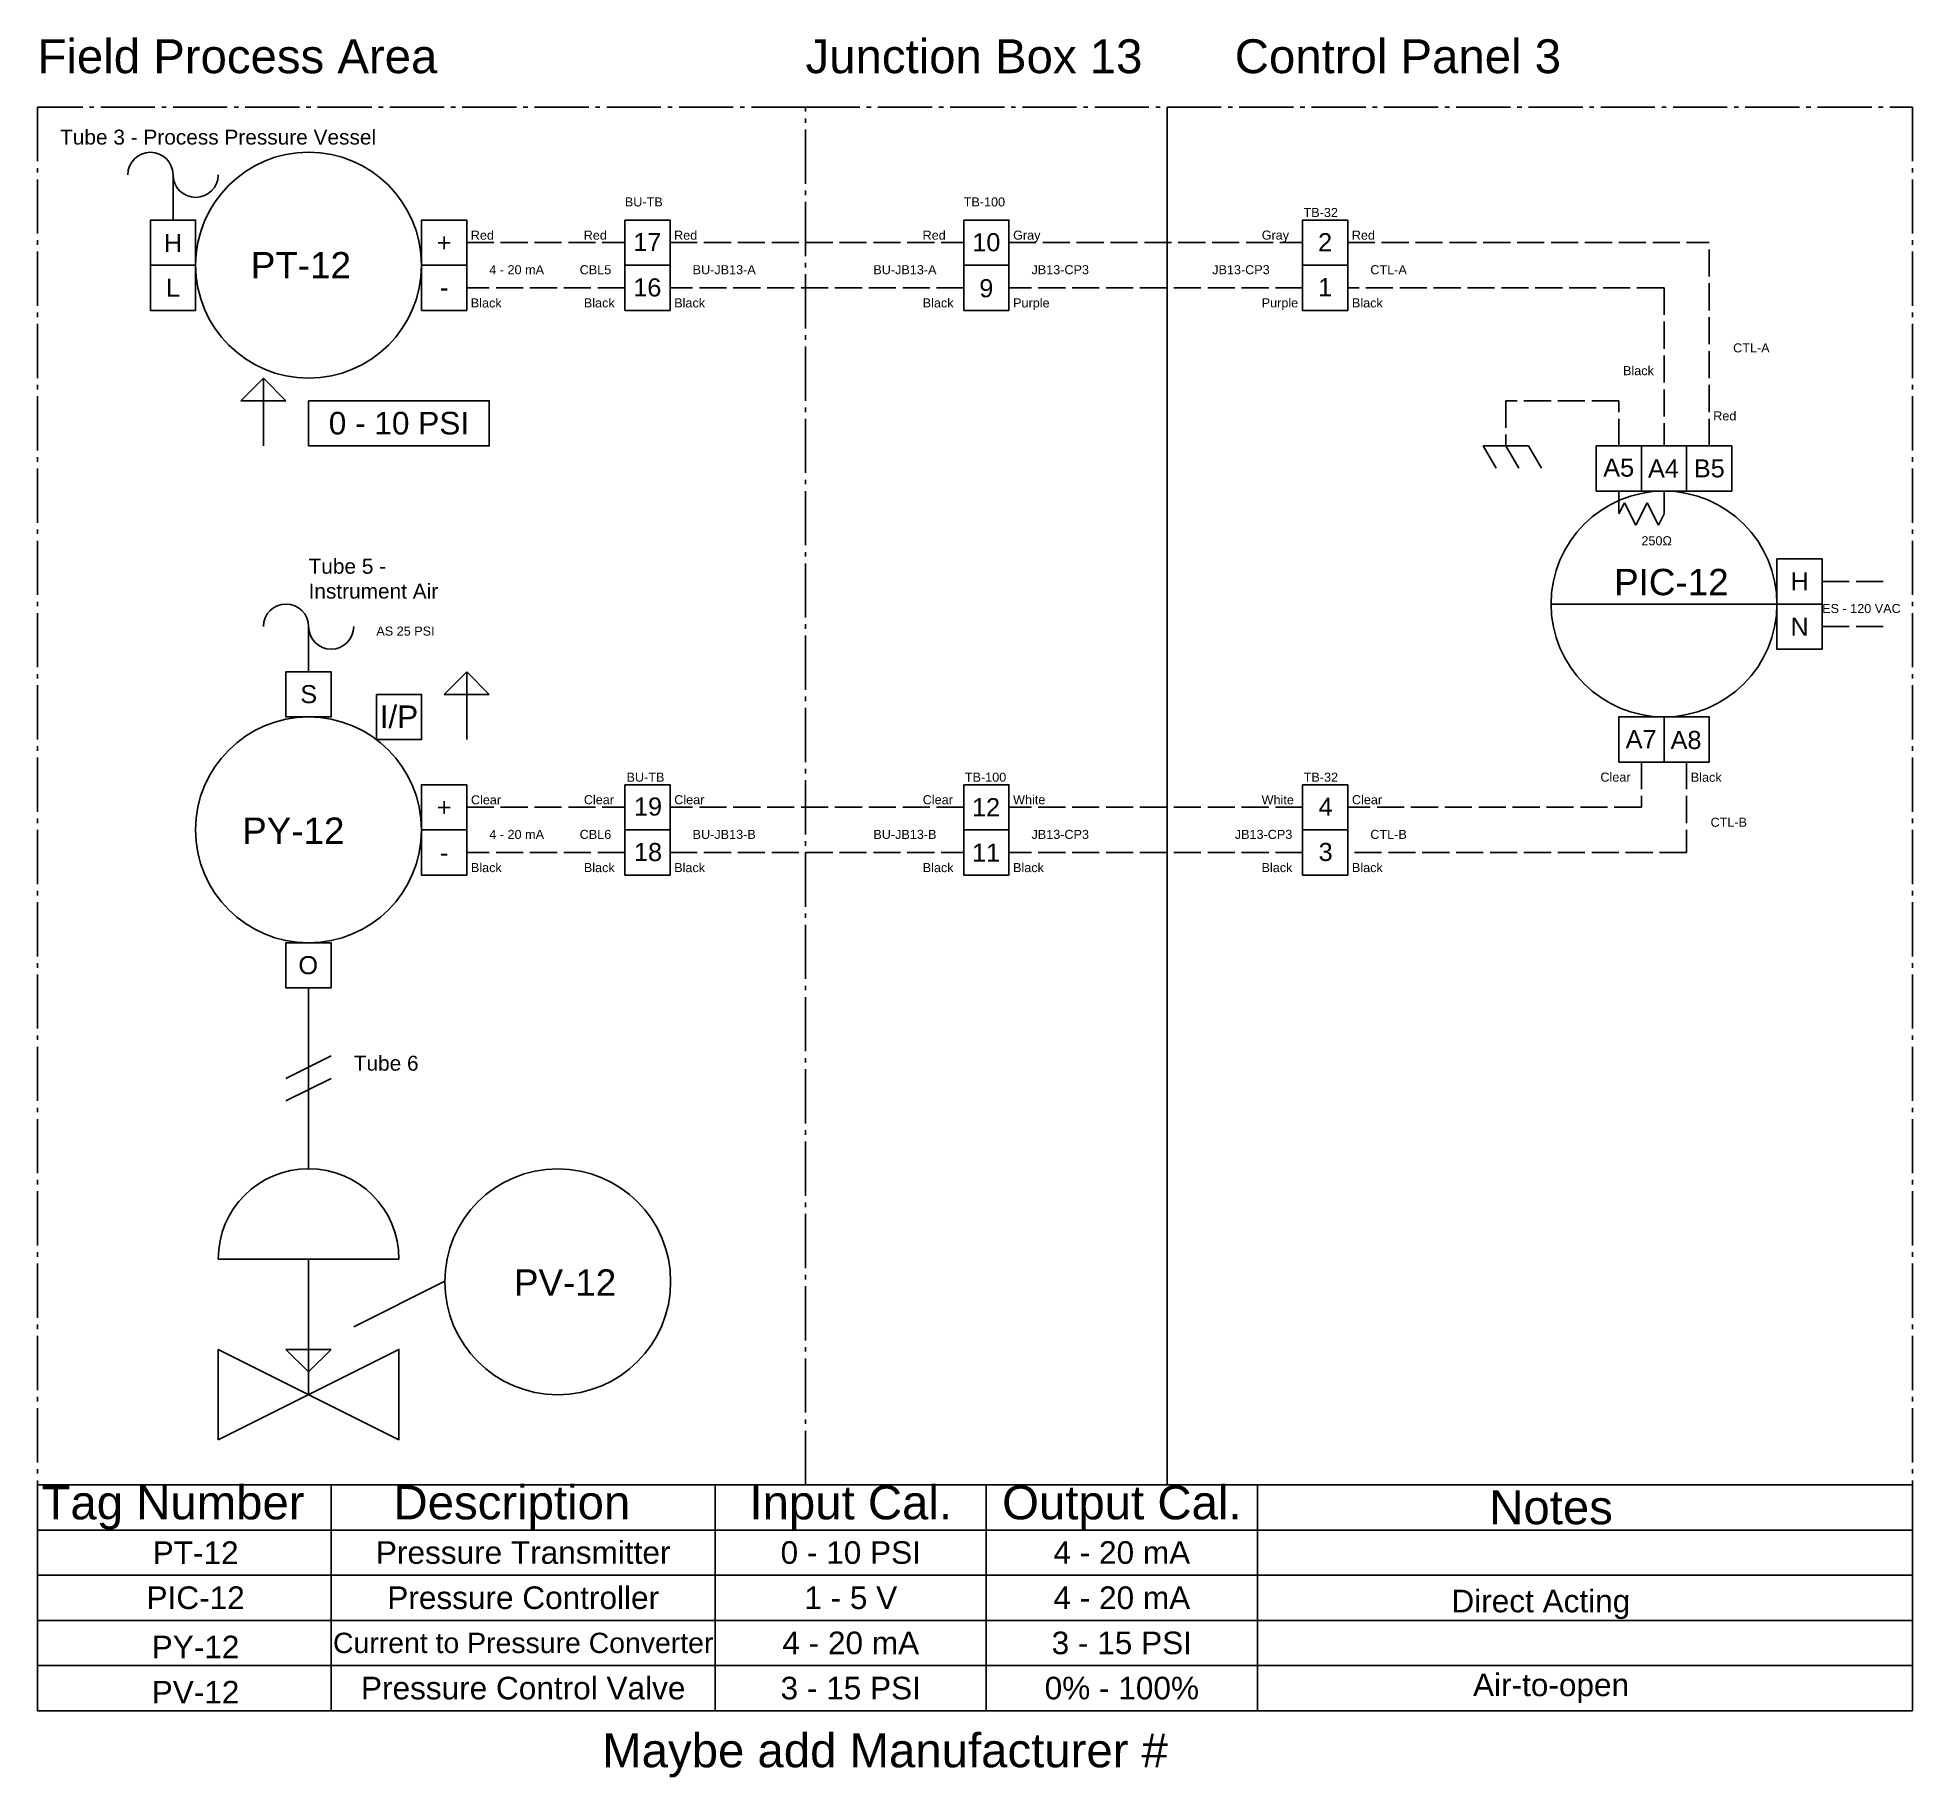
# Model space of a CAD drawing. Header units: inches. Extents: x 5 to 46.5, y 6 to 44.5.
import ezdxf

# ---------------------------------------------------------------- set-up
doc = ezdxf.new("R2010")
doc.units = ezdxf.units.IN
doc.header["$MEASUREMENT"] = 0
doc.linetypes.add('ACAD_ISO02W100', pattern=[15, 12, -3])
doc.linetypes.add('ACAD_ISO04W100', pattern=[30, 24, -3, 0, -3])
doc.styles.get("Standard").update_dxf_attribs({"font": 'arial.ttf'})

msp = doc.modelspace()

# ---------------------------------------------------------------- linework, layer by layer
for p, q in [((8, 40.5), (8, 41.5)), ((10, 37), (9.5, 36.5)), ((10, 35.5), (10, 37)), ((10.5, 36.5), (10, 37)), ((9.5, 36.5), (10.5, 36.5)), ((38, 35.5), (37, 35.5)), ((37, 35.5), (37.284, 35.008)), ((37.5, 35.5), (38, 35.5)), ((37.5, 35.5), (37.784, 35.009)), ((38, 35.5), (38.285, 35.006)), ((40, 34), (40, 34.5)), ((41, 34), (41, 34.5)), ((38.5, 32), (43.5, 32)), ((11, 30.5), (11, 31.5)), ((14.5, 30.5), (14, 30)), ((14.5, 29), (14.5, 30.5)), ((15, 30), (14.5, 30.5)), ((14, 30), (15, 30)), ((11, 23.5), (11, 19.5)), ((11.5, 22), (10.5, 21.5)), ((11.5, 21.5), (10.5, 21)), ((9, 17.5), (13, 17.5)), ((11, 14.5), (11, 17.5)), ((14, 17), (12, 16)), ((11, 15), (10.5, 15.5)), ((10.5, 15.5), (11.5, 15.5)), ((11.5, 15.5), (11, 15)), ((11, 15), (11, 15))]:
    msp.add_line(p, q)
at = {"linetype": 'ACAD_ISO02W100', "ltscale": 0.05}
for p, q in [((14.5, 40), (18, 40)), ((19, 40), (25.5, 40)), ((26.5, 40), (33, 40)), ((34, 40), (42, 40)), ((42, 35.5), (42, 40)), ((18, 39), (14.5, 39)), ((25.5, 39), (19, 39)), ((33, 39), (26.5, 39)), ((41, 39), (34, 39)), ((41, 39), (41, 35.5)), ((40, 36.5), (37.5, 36.5)), ((37.5, 36.5), (37.5, 35.5)), ((40, 35.5), (40, 36.5)), ((40, 33.993), (40.125, 34.243)), ((40.125, 34.243), (40.375, 33.743)), ((40.375, 33.743), (40.625, 34.243)), ((40.625, 34.243), (40.875, 33.743)), ((40.875, 33.743), (41, 33.993)), ((44.5, 32.5), (46, 32.5)), ((44.5, 31.5), (46, 31.5)), ((40.5, 28.5), (40.5, 27.5)), ((41.5, 28.5), (41.5, 26.5)), ((14.5, 27.5), (18, 27.5)), ((25.5, 27.5), (19, 27.5)), ((33, 27.5), (26.5, 27.5)), ((40.5, 27.5), (34, 27.5)), ((18, 26.5), (14.5, 26.5)), ((19, 26.5), (25.5, 26.5)), ((33, 26.5), (26.5, 26.5)), ((41.5, 26.5), (34, 26.5))]:
    msp.add_line(p, q, dxfattribs=at)
at = {"linetype": 'ACAD_ISO04W100', "ltscale": 0.05}
for points in [[(22, 43), (5, 43), (5, 12.5), (22, 12.5)], [(22, 43), (30, 43), (30, 12.5), (22, 12.5)], [(30, 43), (46.5, 43), (46.5, 12.5), (30, 12.5)]]:
    msp.add_lwpolyline(points, close=True, dxfattribs=at)
for points in [[(7.5, 40.5), (8.5, 40.5), (8.5, 39.5), (7.5, 39.5)], [(14.5, 39.5), (14.5, 40.5), (13.5, 40.5), (13.5, 39.5)], [(18, 40.5), (19, 40.5), (19, 39.5), (18, 39.5)], [(25.5, 40.5), (26.5, 40.5), (26.5, 39.5), (25.5, 39.5)], [(33, 40.5), (34, 40.5), (34, 39.5), (33, 39.5)], [(7.5, 38.5), (8.5, 38.5), (8.5, 39.5), (7.5, 39.5)], [(14.5, 38.5), (14.5, 39.5), (13.5, 39.5), (13.5, 38.5)], [(18, 38.5), (19, 38.5), (19, 39.5), (18, 39.5)], [(25.5, 38.5), (26.5, 38.5), (26.5, 39.5), (25.5, 39.5)], [(33, 38.5), (34, 38.5), (34, 39.5), (33, 39.5)], [(11, 36.5), (15, 36.5), (15, 35.5), (11, 35.5)], [(39.5, 35.5), (40.5, 35.5), (40.5, 34.5), (39.5, 34.5)], [(40.5, 35.5), (41.5, 35.5), (41.5, 34.5), (40.5, 34.5)], [(41.5, 35.5), (42.5, 35.5), (42.5, 34.5), (41.5, 34.5)], [(43.5, 33), (44.5, 33), (44.5, 32), (43.5, 32)], [(43.5, 32), (44.5, 32), (44.5, 31), (43.5, 31)], [(10.499, 30.5), (11.499, 30.5), (11.499, 29.5), (10.499, 29.5)], [(12.5, 30), (13.5, 30), (13.5, 29), (12.5, 29)], [(40, 28.5), (41, 28.5), (41, 29.5), (40, 29.5)], [(41, 28.5), (42, 28.5), (42, 29.5), (41, 29.5)], [(14.499, 27), (13.499, 27), (13.499, 28), (14.499, 28)], [(18, 28), (19, 28), (19, 27), (18, 27)], [(25.5, 28), (26.5, 28), (26.5, 27), (25.5, 27)], [(33, 28), (34, 28), (34, 27), (33, 27)], [(14.499, 27), (13.499, 27), (13.499, 26), (14.499, 26)], [(18, 26), (19, 26), (19, 27), (18, 27)], [(25.5, 26), (26.5, 26), (26.5, 27), (25.5, 27)], [(33, 26), (34, 26), (34, 27), (33, 27)], [(10.499, 23.5), (11.499, 23.5), (11.499, 24.5), (10.499, 24.5)], [(9, 13.5), (13, 15.5), (13, 13.5), (9, 15.5)], [(5, 12.5), (11.5, 12.5), (11.5, 11.5), (5, 11.5)], [(11.5, 12.5), (20, 12.5), (20, 11.5), (11.5, 11.5)], [(20, 12.5), (26, 12.5), (26, 11.5), (20, 11.5)], [(26, 12.5), (32, 12.5), (32, 11.5), (26, 11.5)], [(32, 12.5), (46.5, 12.5), (46.5, 11.5), (32, 11.5)], [(5, 11.5), (11.5, 11.5), (11.5, 10.5), (5, 10.5)], [(11.5, 11.5), (20, 11.5), (20, 10.5), (11.5, 10.5)], [(20, 11.5), (26, 11.5), (26, 10.5), (20, 10.5)], [(26, 11.5), (32, 11.5), (32, 10.5), (26, 10.5)], [(32, 11.5), (46.5, 11.5), (46.5, 10.5), (32, 10.5)], [(5, 10.5), (11.5, 10.5), (11.5, 9.5), (5, 9.5)], [(11.5, 10.5), (20, 10.5), (20, 9.5), (11.5, 9.5)], [(20, 10.5), (26, 10.5), (26, 9.5), (20, 9.5)], [(26, 10.5), (32, 10.5), (32, 9.5), (26, 9.5)], [(32, 10.5), (46.5, 10.5), (46.5, 9.5), (32, 9.5)], [(5, 9.5), (11.5, 9.5), (11.5, 8.5), (5, 8.5)], [(11.5, 9.5), (20, 9.5), (20, 8.5), (11.5, 8.5)], [(20, 9.5), (26, 9.5), (26, 8.5), (20, 8.5)], [(26, 9.5), (32, 9.5), (32, 8.5), (26, 8.5)], [(32, 9.5), (46.5, 9.5), (46.5, 8.5), (32, 8.5)], [(5, 8.5), (11.5, 8.5), (11.5, 7.5), (5, 7.5)], [(11.5, 8.5), (20, 8.5), (20, 7.5), (11.5, 7.5)], [(20, 8.5), (26, 8.5), (26, 7.5), (20, 7.5)], [(26, 8.5), (32, 8.5), (32, 7.5), (26, 7.5)], [(32, 8.5), (46.5, 8.5), (46.5, 7.5), (32, 7.5)]]:
    msp.add_lwpolyline(points, close=True)
for centre in [(11, 39.5), (41, 32), (10.999, 27), (16.514, 16.998)]:
    msp.add_circle(centre, 2.5)
for centre, radius, start, end in [((7.5, 41.5), 0.5, 0, 180), ((8.5, 41.5), 0.5, 180, 0), ((10.5, 31.5), 0.5, 0, 180), ((11.5, 31.5), 0.5, 180, 0), ((11, 17.5), 2, 0, 180)]:
    msp.add_arc(centre, radius, start, end)

# ---------------------------------------------------------------- texts
for s, width, heights, insert, char_height, attachment_point in [('Field Process Area', 16.5, [0], (5, 44.5), 0.75, 1), ('Junction Box 13', 8, [0], (22, 44.5), 0.75, 1), ('Control Panel 3', 14.5, [0], (31.5, 44.5), 0.75, 1), ('Tube 3 - Process Pressure Vessel', 7, [0], (5.5, 42.5), 0.33, 1), ('BU-TB', 1, [0], (18, 41), 0.2, 1), ('TB-100', 1, [0], (25.5, 41), 0.2, 1), ('TB-32', 1, [0], (33.022, 40.766), 0.2, 1), (' Red', 1, [0], (14.512, 40.264), 0.2, 1), (' Red', 1, [0], (17.012, 40.264), 0.2, 1), (' Red', 1, [0], (19.012, 40.264), 0.2, 1), (' Red', 1, [0], (24.512, 40.264), 0.2, 1), (' Gray', 1, [0], (26.516, 40.265), 0.2, 1), (' Gray', 1, [0], (32.018, 40.266), 0.2, 1), (' Red', 1, [0], (34.012, 40.264), 0.2, 1), ('H', 1, [0], (8, 39.991), 0.4, 5), ('+', 1, [0], (14, 40), 0.4, 5), ('17', 1, [0], (18.497, 40.012), 0.4, 5), ('10', 1, [0], (26.001, 40.005), 0.4, 5), ('2', 1, [0], (33.499, 40.009), 0.4, 5), ('PT-12', 4.25559, [1.487], (10.83, 39.5), 0.5831, 5), ('4 - 20 mA', 2, [0], (15, 39.5), 0.2, 1), ('CBL5', 1.5, [0], (17, 39.5), 0.2, 1), ('BU-JB13-A', 3, [0], (19.5, 39.5), 0.2, 1), ('BU-JB13-A', 3, [0], (23.5, 39.5), 0.2, 1), ('JB13-CP3', 2.5, [0], (27, 39.5), 0.2, 1), ('JB13-CP3', 2.5, [0], (31, 39.5), 0.2, 1), ('CTL-A', 1.5, [0], (34.5, 39.5), 0.2, 1), ('L', 1, [0], (7.999, 39.001), 0.4, 5), ('16', 1, [0], (18.497, 39.005), 0.4, 5), ('9', 1, [0], (26.001, 38.987), 0.4, 5), ('1', 1, [0], (33.499, 39.013), 0.4, 5), ('-', 1, [0], (14.002, 39.007), 0.4, 5), (' Black', 1, [0], (14.512, 38.764), 0.2, 1), (' Black', 1, [0], (17.015, 38.765), 0.2, 1), (' Black', 1, [0], (19.015, 38.765), 0.2, 1), (' Black', 1, [0], (24.515, 38.765), 0.2, 1), (' Purple', 1, [0], (26.516, 38.765), 0.2, 1), (' Purple', 1, [0], (32.018, 38.766), 0.2, 1), (' Black', 1, [0], (34.015, 38.765), 0.2, 1), ('CTL-A', 1.5, [0], (42.53, 37.769), 0.2, 1), (' Black', 1, [0], (40.015, 37.265), 0.2, 1), ('0 - 10 PSI', 3.5, [0], (13, 36), 0.5, 5), (' Red', 1, [0], (42.012, 36.264), 0.2, 1), ('A5', 1, [0], (39.997, 35.016), 0.4, 5), ('A4', 1, [0], (40.988, 35), 0.4, 5), ('B5', 1, [0], (42.002, 35), 0.4, 5), ('250Ω', 1.5, [0], (40.5, 33.5), 0.2, 1), ('Tube 5 - Instrument Air', 3, [0], (11, 33), 0.33, 1), ('PIC-12', 4.25559, [1.487], (41.163, 32.482), 0.5831, 5), ('H', 1, [0], (44, 32.5), 0.4, 5), ('ES - 120 VAC', 2, [0], (44.5, 32), 0.2, 1), ('N', 1, [0], (44, 31.5), 0.4, 5), ('AS 25 PSI', 2, [0], (12.5, 31.5), 0.2, 1), ('S', 1, [0], (11.003, 30.002), 0.4, 5), ('I/P', 1, [0], (13, 29.5), 0.5, 5), ('A7', 1, [0], (40.493, 29.008), 0.4, 5), ('A8', 1, [0], (41.487, 28.987), 0.4, 5), ('BU-TB', 1, [0], (18.037, 28.266), 0.2, 1), ('TB-100', 1, [0], (25.525, 28.267), 0.2, 1), ('TB-32', 1, [0], (33.025, 28.267), 0.2, 1), (' Clear', 1, [0], (39.515, 28.268), 0.2, 1), (' Black', 1, [0], (41.515, 28.265), 0.2, 1), ('+', 1, [0], (13.999, 27.502), 0.4, 5), (' Clear', 1, [0], (14.515, 27.765), 0.2, 1), (' Clear', 1, [0], (17.015, 27.768), 0.2, 1), ('19', 1, [0], (18.513, 27.514), 0.4, 5), (' Clear', 1, [0], (19.015, 27.768), 0.2, 1), (' Clear', 1, [0], (24.515, 27.768), 0.2, 1), ('12', 1, [0], (25.995, 27.503), 0.4, 5), (' White', 1, [0], (26.515, 27.768), 0.2, 1), (' White', 1, [0], (32.016, 27.765), 0.2, 1), ('4', 1, [0], (33.511, 27.515), 0.4, 5), (' Clear', 1, [0], (34.015, 27.768), 0.2, 1), ('PY-12', 4.25559, [1.487], (10.662, 26.982), 0.5831, 5), ('4 - 20 mA', 2, [0], (15, 27), 0.2, 1), ('CBL6', 1.5, [0], (17, 27), 0.2, 1), ('BU-JB13-B', 2.5, [0], (19.5, 27), 0.2, 1), ('BU-JB13-B', 2.5, [0], (23.5, 27), 0.2, 1), ('JB13-CP3', 2.5, [0], (27, 27), 0.2, 1), ('JB13-CP3', 2.5, [0], (31.5, 27), 0.2, 1), ('CTL-B', 1.5, [0], (34.5, 27), 0.2, 1), ('CTL-B', 1.5, [0], (42.03, 27.269), 0.2, 1), ('18', 1, [0], (18.513, 26.507), 0.4, 5), ('11', 1, [0], (25.995, 26.497), 0.4, 5), ('3', 1, [0], (33.511, 26.509), 0.4, 5), ('-', 1, [0], (14.001, 26.496), 0.4, 5), (' Black', 1, [0], (14.515, 26.265), 0.2, 1), (' Black', 1, [0], (17.015, 26.265), 0.2, 1), (' Black', 1, [0], (19.015, 26.265), 0.2, 1), (' Black', 1, [0], (24.515, 26.265), 0.2, 1), (' Black', 1, [0], (26.515, 26.265), 0.2, 1), (' Black', 1, [0], (32.015, 26.265), 0.2, 1), (' Black', 1, [0], (34.015, 26.265), 0.2, 1), ('O', 1, [0], (10.992, 24.003), 0.4, 5), ('Tube 6', 1.5, [0], (12, 22), 0.33, 1), ('PV-12', 4.25559, [1.487], (16.678, 16.98), 0.5831, 5), ('Tag Number', 6.25, [0], (8, 12), 0.75, 5), ('Description', 6.8587, [0], (15.5, 12), 0.75, 5), ('Input Cal.', 5.75, [0], (23, 12), 0.75, 5), ('Output Cal.', 5.75, [0], (29, 12), 0.75, 5), ('Notes', 12.75, [0], (38.5, 12), 0.75, 5), ('PT-12', 6.5, [0], (8.5, 11), 0.5, 5), ('Pressure Transmitter', 8.5, [0], (15.75, 11), 0.5, 5), ('0 - 10 PSI', 6, [0], (23, 11), 0.5, 5), ('4 - 20 mA', 6, [0], (29, 11), 0.5, 5), ('PIC-12', 6.5, [0], (8.5, 10), 0.5, 5), ('Pressure Controller', 8.5, [0], (15.75, 10), 0.5, 5), ('1 - 5 V', 6, [0], (23, 10), 0.5, 5), ('4 - 20 mA', 6, [0], (29, 10), 0.5, 5), ('Direct Acting', 13, [0], (38.274, 9.855), 0.5, 5), ('PY-12', 6.5, [0], (8.498, 8.913), 0.5, 5), ('Current to Pressure Converter', 8.5, [0], (15.75, 9), 0.45, 5), ('4 - 20 mA', 6, [0], (23, 9), 0.5, 5), ('3 - 15 PSI', 6, [0], (29, 9), 0.5, 5), ('Air-to-open', 13, [0], (38.5, 8), 0.5, 5), ('PV-12', 6.5, [0], (8.498, 7.913), 0.5, 5), ('Pressure Control Valve', 8.5, [0], (15.75, 8), 0.5, 5), ('3 - 15 PSI', 6, [0], (23, 8), 0.5, 5), ('0% - 100%', 6, [0], (29, 8), 0.5, 5), ('{\\C1;Maybe add Manufacturer #}', 12.5, [0], (17.5, 7), 0.75, 1)]:
    msp.add_mtext_dynamic_manual_height_columns(s, width=width, gutter_width=1, heights=heights, dxfattribs=dict(insert=insert, char_height=char_height, attachment_point=attachment_point))

doc.saveas('drawing.dxf')
